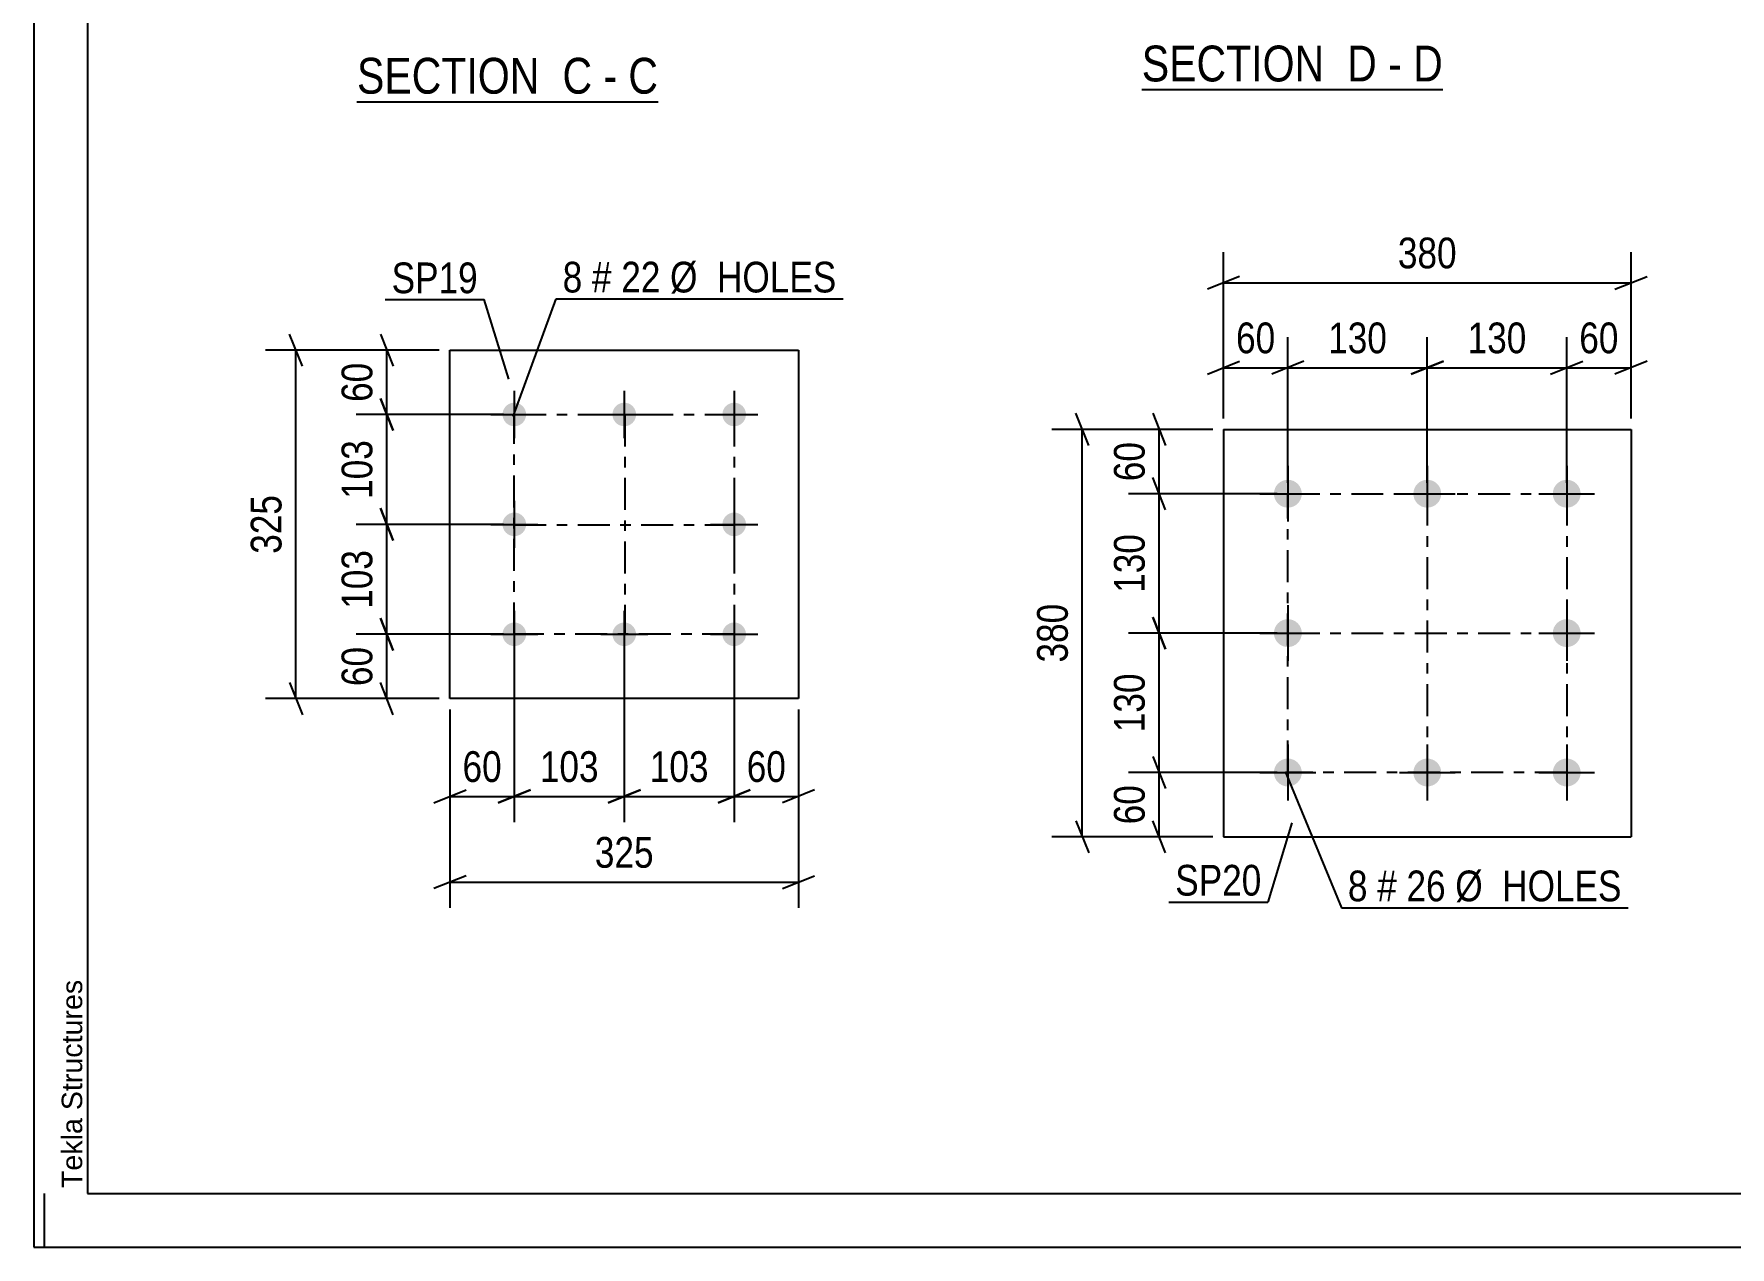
# Model space of a CAD drawing. Header units: millimetres. Extents: x 0 to 841, y 0 to 594.
# Drawn here: x 0 to 158.1, y 0 to 113.1 of the extents above; entities that cross this region are included whole.
import ezdxf

# ---------------------------------------------------------------- set-up
doc = ezdxf.new("R2010")
doc.units = ezdxf.units.MM
doc.linetypes.add('DXK_LINE_DOT3', pattern=[5.9187, 2.979, -0.9799, 0.9799, -0.9799])
doc.styles.add('Arial', font='ARIAL.TTF', dxfattribs={"height": 0.2})
doc.styles.add('Arial Narrow', font='ARIALN.TTF', dxfattribs={"height": 0.2})

# ---------------------------------------------------------------- blocks, each defined once
blk = doc.blocks.new('Unknown-103655217-18 - 1289')
at = {"color": 6, "linetype": 'Continuous'}
blk.add_line((103.29, 107.96), (131.36, 107.96), dxfattribs=at)
at = {"color": 0, "linetype": 'Continuous'}
for points in [[(121.39, 108.71), (121.39, 112.21), (103.29, 112.21), (103.29, 108.71)], [(125.21, 108.71), (125.21, 112.21), (122.44, 112.21), (122.44, 108.71)], [(127.54, 108.71), (127.54, 112.21), (126.26, 112.21), (126.26, 108.71)], [(131.36, 108.71), (131.36, 112.21), (128.59, 112.21), (128.59, 108.71)]]:
    blk.add_wipeout(points, dxfattribs=at)
at = {"color": 7, "linetype": 'Continuous', "style": 'Arial Narrow'}
for s, p in [('SECTION ', (103.29, 108.71)), ('D', (122.44, 108.71)), ('D', (128.59, 108.71)), ('-', (126.26, 108.71))]:
    blk.add_text(s, height=3.34, dxfattribs=at).set_placement(p)
blk = doc.blocks.new('Unknown-103655217-1133 - 12577')
at = {"color": 5, "linetype": 'Continuous'}
for p, q in [((0, 594), (0, 0)), ((5, 589), (5, 5)), ((1, 0), (1, 5)), ((5, 5), (836, 5)), ((0, 0), (841, 0))]:
    blk.add_line(p, q, dxfattribs=at)
at = {"color": 174, "linetype": 'Continuous', "style": 'Arial'}
blk.add_text('Tekla Structures', height=1.9102, rotation=90, dxfattribs=at).set_placement((4.5, 5.5))
blk = doc.blocks.new('Unknown-103655217-13 - 6490')
at = {"color": 6, "linetype": 'Continuous'}
blk.add_line((30.12, 106.82), (58.19, 106.82), dxfattribs=at)
at = {"color": 0, "linetype": 'Continuous'}
for points in [[(48.23, 107.57), (48.23, 111.07), (30.12, 111.07), (30.12, 107.57)], [(52.05, 107.57), (52.05, 111.07), (49.28, 111.07), (49.28, 107.57)], [(54.37, 107.57), (54.37, 111.07), (53.1, 111.07), (53.1, 107.57)], [(58.19, 107.57), (58.19, 111.07), (55.42, 111.07), (55.42, 107.57)]]:
    blk.add_wipeout(points, dxfattribs=at)
at = {"color": 7, "linetype": 'Continuous', "style": 'Arial Narrow'}
for s, p in [('SECTION ', (30.12, 107.57)), ('C', (49.28, 107.57)), ('C', (55.42, 107.57)), ('-', (53.1, 107.57))]:
    blk.add_text(s, height=3.34, dxfattribs=at).set_placement(p)
blk = doc.blocks.new('Bolt-103655217-6242 - 6208')
at = {"linetype": 'Continuous'}
for points in [[(116.91, 71.56, -1), (116.91, 68.96, -1)], [(129.91, 71.56, -1), (129.91, 68.96, -1)], [(142.91, 71.56, -1), (142.91, 68.96, -1)], [(116.91, 58.56, -1), (116.91, 55.96, -1)], [(142.91, 58.56, -1), (142.91, 55.96, -1)], [(116.91, 45.56, -1), (116.91, 42.96, -1)], [(129.91, 45.56, -1), (129.91, 42.96, -1)], [(142.91, 45.56, -1), (142.91, 42.96, -1)]]:
    blk.add_hatch(color=1, dxfattribs=at).paths.add_polyline_path(points)
at = {"color": 1, "linetype": 'Continuous'}
for p, q in [((116.91, 72.86), (116.91, 67.66)), ((129.91, 72.86), (129.91, 67.66)), ((142.91, 72.86), (142.91, 67.66)), ((114.31, 70.26), (119.51, 70.26)), ((127.31, 70.26), (132.51, 70.26)), ((140.31, 70.26), (145.51, 70.26)), ((116.91, 59.86), (116.91, 54.66)), ((142.91, 59.86), (142.91, 54.66)), ((114.31, 57.26), (119.51, 57.26)), ((140.31, 57.26), (145.51, 57.26)), ((116.91, 46.86), (116.91, 41.66)), ((129.91, 46.86), (129.91, 41.66)), ((142.91, 46.86), (142.91, 41.66)), ((114.31, 44.26), (119.51, 44.26)), ((127.31, 44.26), (132.51, 44.26)), ((140.31, 44.26), (145.51, 44.26))]:
    blk.add_line(p, q, dxfattribs=at)
blk = doc.blocks.new('Part-103655217-6247 - 6208')
at = {"color": 2, "linetype": 'Continuous'}
for p, q in [((110.91, 76.26), (110.91, 38.26)), ((110.91, 76.26), (148.91, 76.26)), ((148.91, 76.26), (148.91, 38.26)), ((110.91, 38.26), (148.91, 38.26))]:
    blk.add_line(p, q, dxfattribs=at)
blk = doc.blocks.new('Part-103655217-6008 - 6002')
at = {"color": 2, "linetype": 'Continuous'}
for p, q in [((38.79, 51.15), (38.79, 83.65)), ((38.79, 83.65), (71.29, 83.65)), ((71.29, 83.65), (71.29, 51.15)), ((71.29, 51.15), (38.79, 51.15))]:
    blk.add_line(p, q, dxfattribs=at)
blk = doc.blocks.new('Bolt-103655217-6041 - 6002')
at = {"linetype": 'Continuous'}
for points in [[(44.79, 78.75, -1), (44.79, 76.55, -1)], [(55.04, 78.75, -1), (55.04, 76.55, -1)], [(65.29, 78.75, -1), (65.29, 76.55, -1)], [(44.79, 68.5, -1), (44.79, 66.3, -1)], [(65.29, 68.5, -1), (65.29, 66.3, -1)], [(44.79, 58.25, -1), (44.79, 56.05, -1)], [(55.04, 58.25, -1), (55.04, 56.05, -1)], [(65.29, 58.25, -1), (65.29, 56.05, -1)]]:
    blk.add_hatch(color=1, dxfattribs=at).paths.add_polyline_path(points)
at = {"color": 1, "linetype": 'Continuous'}
for p, q in [((44.79, 79.85), (44.79, 75.45)), ((55.04, 79.85), (55.04, 75.45)), ((65.29, 79.85), (65.29, 75.45)), ((42.59, 77.65), (46.99, 77.65)), ((52.84, 77.65), (57.24, 77.65)), ((63.09, 77.65), (67.49, 77.65)), ((44.79, 69.6), (44.79, 65.2)), ((65.29, 69.6), (65.29, 65.2)), ((42.59, 67.4), (46.99, 67.4)), ((63.09, 67.4), (67.49, 67.4)), ((44.79, 59.35), (44.79, 54.95)), ((55.04, 59.35), (55.04, 54.95)), ((65.29, 59.35), (65.29, 54.95)), ((42.59, 57.15), (46.99, 57.15)), ((52.84, 57.15), (57.24, 57.15)), ((63.09, 57.15), (67.49, 57.15))]:
    blk.add_line(p, q, dxfattribs=at)
blk = doc.blocks.new('Rectangle-103655217-6334 - 6208')
at = {"color": 1, "linetype": 'DXK_LINE_DOT3'}
blk.add_lwpolyline([(116.91, 70.26), (142.91, 70.26), (142.91, 44.26), (116.91, 44.26), (116.91, 70.26)], close=True, dxfattribs=at)
blk = doc.blocks.new('Rectangle-103655217-6128 - 6002')
at = {"color": 1, "linetype": 'DXK_LINE_DOT3'}
blk.add_lwpolyline([(44.79, 77.65), (65.29, 77.65), (65.29, 57.15), (44.79, 57.15), (44.79, 77.65)], close=True, dxfattribs=at)
blk = doc.blocks.new('Line-103655217-6327 - 6208')
at = {"color": 1, "linetype": 'DXK_LINE_DOT3'}
blk.add_line((129.91, 70.26), (129.91, 44.26), dxfattribs=at)
blk = doc.blocks.new('Line-103655217-6121 - 6002')
at = {"color": 1, "linetype": 'DXK_LINE_DOT3'}
blk.add_line((55.09, 77.65), (55.09, 57.15), dxfattribs=at)
blk = doc.blocks.new('Line-103655217-6320 - 6208')
at = {"color": 1, "linetype": 'DXK_LINE_DOT3'}
blk.add_line((116.91, 57.26), (142.91, 57.26), dxfattribs=at)
blk = doc.blocks.new('Line-103655217-6114 - 6002')
at = {"color": 1, "linetype": 'DXK_LINE_DOT3'}
blk.add_line((44.79, 67.35), (65.29, 67.35), dxfattribs=at)
blk = doc.blocks.new('StraightDimension-103655217-6249 - 6208')
at = {"color": 7, "linetype": 'Continuous'}
for p, q in [((110.91, 77.26), (110.91, 92.78)), ((148.91, 77.26), (148.91, 92.78)), ((112.41, 90.53), (109.41, 89.33)), ((147.41, 89.33), (150.41, 90.53)), ((110.91, 89.93), (148.91, 89.93))]:
    blk.add_line(p, q, dxfattribs=at)
at = {"color": 0}
blk.add_wipeout([(133.25, 90.68), (133.25, 94.88), (126.57, 94.88), (126.57, 90.68)], dxfattribs=at)
at = {"color": 3, "style": 'Arial Narrow'}
blk.add_text('380', height=2.863, dxfattribs=at).set_placement((127.17, 91.28))
blk = doc.blocks.new('StraightDimension-103655217-6264 - 6208')
at = {"color": 7, "linetype": 'Continuous'}
for p, q in [((110.91, 77.26), (110.91, 84.86)), ((116.91, 71.26), (116.91, 84.86)), ((109.41, 81.41), (112.41, 82.61)), ((118.41, 82.61), (115.41, 81.41)), ((110.91, 82.01), (116.91, 82.01))]:
    blk.add_line(p, q, dxfattribs=at)
at = {"color": 0}
blk.add_wipeout([(116.34, 82.76), (116.34, 86.96), (111.48, 86.96), (111.48, 82.76)], dxfattribs=at)
at = {"color": 3, "style": 'Arial Narrow'}
blk.add_text('60', height=2.863, dxfattribs=at).set_placement((112.08, 83.36))
blk = doc.blocks.new('StraightDimension-103655217-6274 - 6208')
at = {"color": 7, "linetype": 'Continuous'}
for p, q in [((142.91, 71.26), (142.91, 84.86)), ((148.91, 77.26), (148.91, 84.86)), ((141.41, 81.41), (144.41, 82.61)), ((150.41, 82.61), (147.41, 81.41)), ((142.91, 82.01), (148.91, 82.01))]:
    blk.add_line(p, q, dxfattribs=at)
at = {"color": 0}
blk.add_wipeout([(148.34, 82.76), (148.34, 86.96), (143.48, 86.96), (143.48, 82.76)], dxfattribs=at)
at = {"color": 3, "style": 'Arial Narrow'}
blk.add_text('60', height=2.863, dxfattribs=at).set_placement((144.08, 83.36))
blk = doc.blocks.new('StraightDimension-103655217-6285 - 6208')
at = {"color": 7, "linetype": 'Continuous'}
for p, q in [((98.34, 74.76), (97.14, 77.76)), ((109.91, 76.26), (94.89, 76.26)), ((97.74, 38.26), (97.74, 76.26)), ((97.14, 39.76), (98.34, 36.76)), ((109.91, 38.26), (94.89, 38.26))]:
    blk.add_line(p, q, dxfattribs=at)
at = {"color": 0}
blk.add_wipeout([(96.99, 60.6), (92.79, 60.6), (92.79, 53.92), (96.99, 53.92)], dxfattribs=at)
at = {"color": 3, "style": 'Arial Narrow'}
blk.add_text('380', height=2.863, rotation=90.0002, dxfattribs=at).set_placement((96.39, 54.52))
blk = doc.blocks.new('StraightDimension-103655217-6300 - 6208')
at = {"color": 7, "linetype": 'Continuous'}
for p, q in [((104.31, 45.76), (105.51, 42.76)), ((115.91, 44.26), (102.06, 44.26)), ((104.91, 38.26), (104.91, 44.26)), ((105.51, 36.76), (104.31, 39.76)), ((109.91, 38.26), (102.06, 38.26))]:
    blk.add_line(p, q, dxfattribs=at)
at = {"color": 0}
blk.add_wipeout([(104.16, 43.69), (99.96, 43.69), (99.96, 38.83), (104.16, 38.83)], dxfattribs=at)
at = {"color": 3, "style": 'Arial Narrow'}
blk.add_text('60', height=2.863, rotation=90.0002, dxfattribs=at).set_placement((103.56, 39.43))
blk = doc.blocks.new('StraightDimension-103655217-6310 - 6208')
at = {"color": 7, "linetype": 'Continuous'}
for p, q in [((104.31, 77.76), (105.51, 74.76)), ((109.91, 76.26), (102.06, 76.26)), ((104.91, 70.26), (104.91, 76.26)), ((105.51, 68.76), (104.31, 71.76)), ((115.91, 70.26), (102.06, 70.26))]:
    blk.add_line(p, q, dxfattribs=at)
at = {"color": 0}
blk.add_wipeout([(104.16, 75.69), (99.96, 75.69), (99.96, 70.83), (104.16, 70.83)], dxfattribs=at)
at = {"color": 3, "style": 'Arial Narrow'}
blk.add_text('60', height=2.863, rotation=90.0002, dxfattribs=at).set_placement((103.56, 71.43))
blk = doc.blocks.new('StraightDimension-103655217-10342 - 6208')
at = {"color": 7, "linetype": 'Continuous'}
for p, q in [((116.91, 71.26), (116.91, 84.86)), ((129.91, 71.26), (129.91, 84.86)), ((118.41, 82.61), (115.41, 81.41)), ((128.41, 81.41), (131.41, 82.61)), ((116.91, 82.01), (129.91, 82.01))]:
    blk.add_line(p, q, dxfattribs=at)
at = {"color": 0}
blk.add_wipeout([(126.75, 82.76), (126.75, 86.96), (120.07, 86.96), (120.07, 82.76)], dxfattribs=at)
at = {"color": 3, "style": 'Arial Narrow'}
blk.add_text('130', height=2.863, dxfattribs=at).set_placement((120.67, 83.36))
blk = doc.blocks.new('StraightDimension-103655217-10344 - 6208')
at = {"color": 7, "linetype": 'Continuous'}
for p, q in [((129.91, 71.26), (129.91, 84.86)), ((142.91, 71.26), (142.91, 84.86)), ((131.41, 82.61), (128.41, 81.41)), ((141.41, 81.41), (144.41, 82.61)), ((129.91, 82.01), (142.91, 82.01))]:
    blk.add_line(p, q, dxfattribs=at)
at = {"color": 0}
blk.add_wipeout([(139.75, 82.76), (139.75, 86.96), (133.07, 86.96), (133.07, 82.76)], dxfattribs=at)
at = {"color": 3, "style": 'Arial Narrow'}
blk.add_text('130', height=2.863, dxfattribs=at).set_placement((133.67, 83.36))
blk = doc.blocks.new('StraightDimension-103655217-10364 - 6208')
at = {"color": 7, "linetype": 'Continuous'}
for p, q in [((105.51, 55.76), (104.31, 58.76)), ((115.91, 57.26), (102.06, 57.26)), ((104.91, 44.26), (104.91, 57.26)), ((104.31, 45.76), (105.51, 42.76)), ((115.91, 44.26), (102.06, 44.26))]:
    blk.add_line(p, q, dxfattribs=at)
at = {"color": 0}
blk.add_wipeout([(104.16, 54.1), (99.96, 54.1), (99.96, 47.42), (104.16, 47.42)], dxfattribs=at)
at = {"color": 3, "style": 'Arial Narrow'}
blk.add_text('130', height=2.863, rotation=90.0002, dxfattribs=at).set_placement((103.56, 48.02))
blk = doc.blocks.new('StraightDimension-103655217-10366 - 6208')
at = {"color": 7, "linetype": 'Continuous'}
for p, q in [((105.51, 68.76), (104.31, 71.76)), ((115.91, 70.26), (102.06, 70.26)), ((104.91, 57.26), (104.91, 70.26)), ((104.31, 58.76), (105.51, 55.76)), ((115.91, 57.26), (102.06, 57.26))]:
    blk.add_line(p, q, dxfattribs=at)
at = {"color": 0}
blk.add_wipeout([(104.16, 67.1), (99.96, 67.1), (99.96, 60.42), (104.16, 60.42)], dxfattribs=at)
at = {"color": 3, "style": 'Arial Narrow'}
blk.add_text('130', height=2.863, rotation=90.0002, dxfattribs=at).set_placement((103.56, 61.02))
blk = doc.blocks.new('StraightDimension-103655217-6068 - 6002')
at = {"color": 7, "linetype": 'Continuous'}
for p, q in [((38.79, 50.15), (38.79, 31.63)), ((71.29, 50.15), (71.29, 31.63)), ((40.29, 34.63), (37.29, 33.43)), ((38.79, 34.03), (71.29, 34.03)), ((69.79, 33.43), (72.79, 34.63))]:
    blk.add_line(p, q, dxfattribs=at)
at = {"color": 0}
blk.add_wipeout([(58.38, 34.78), (58.38, 38.98), (51.7, 38.98), (51.7, 34.78)], dxfattribs=at)
at = {"color": 3, "style": 'Arial Narrow'}
blk.add_text('325', height=2.863, dxfattribs=at).set_placement((52.3, 35.38))
blk = doc.blocks.new('StraightDimension-103655217-6043 - 6002')
at = {"color": 7, "linetype": 'Continuous'}
for p, q in [((32.3, 85.15), (33.5, 82.15)), ((37.79, 83.65), (30.05, 83.65)), ((32.9, 77.65), (32.9, 83.65)), ((33.5, 76.15), (32.3, 79.15)), ((43.79, 77.65), (30.05, 77.65))]:
    blk.add_line(p, q, dxfattribs=at)
at = {"color": 0}
blk.add_wipeout([(32.15, 83.08), (27.95, 83.08), (27.95, 78.22), (32.15, 78.22)], dxfattribs=at)
at = {"color": 3, "style": 'Arial Narrow'}
blk.add_text('60', height=2.863, rotation=90.0002, dxfattribs=at).set_placement((31.55, 78.82))
blk = doc.blocks.new('StraightDimension-103655217-6053 - 6002')
at = {"color": 7, "linetype": 'Continuous'}
for p, q in [((32.3, 58.65), (33.5, 55.65)), ((43.79, 57.15), (30.05, 57.15)), ((32.9, 51.15), (32.9, 57.15)), ((33.5, 49.65), (32.3, 52.65)), ((37.79, 51.15), (30.05, 51.15))]:
    blk.add_line(p, q, dxfattribs=at)
at = {"color": 0}
blk.add_wipeout([(32.15, 56.58), (27.95, 56.58), (27.95, 51.72), (32.15, 51.72)], dxfattribs=at)
at = {"color": 3, "style": 'Arial Narrow'}
blk.add_text('60', height=2.863, rotation=90.0002, dxfattribs=at).set_placement((31.55, 52.32))
blk = doc.blocks.new('StraightDimension-103655217-6083 - 6002')
at = {"color": 7, "linetype": 'Continuous'}
for p, q in [((65.29, 56.15), (65.29, 39.63)), ((71.29, 50.15), (71.29, 39.63)), ((63.79, 41.43), (66.79, 42.63)), ((65.29, 42.03), (71.29, 42.03)), ((72.79, 42.63), (69.79, 41.43))]:
    blk.add_line(p, q, dxfattribs=at)
at = {"color": 0}
blk.add_wipeout([(70.72, 42.78), (70.72, 46.98), (65.86, 46.98), (65.86, 42.78)], dxfattribs=at)
at = {"color": 3, "style": 'Arial Narrow'}
blk.add_text('60', height=2.863, dxfattribs=at).set_placement((66.46, 43.38))
blk = doc.blocks.new('StraightDimension-103655217-6093 - 6002')
at = {"color": 7, "linetype": 'Continuous'}
for p, q in [((44.79, 56.15), (44.79, 39.63)), ((38.79, 50.15), (38.79, 39.63)), ((37.29, 41.43), (40.29, 42.63)), ((38.79, 42.03), (44.79, 42.03)), ((46.29, 42.63), (43.29, 41.43))]:
    blk.add_line(p, q, dxfattribs=at)
at = {"color": 0}
blk.add_wipeout([(44.22, 42.78), (44.22, 46.98), (39.36, 46.98), (39.36, 42.78)], dxfattribs=at)
at = {"color": 3, "style": 'Arial Narrow'}
blk.add_text('60', height=2.863, dxfattribs=at).set_placement((39.96, 43.38))
blk = doc.blocks.new('StraightDimension-103655217-6104 - 6002')
at = {"color": 7, "linetype": 'Continuous'}
for p, q in [((25.03, 82.15), (23.83, 85.15)), ((37.79, 83.65), (21.58, 83.65)), ((24.43, 51.15), (24.43, 83.65)), ((23.83, 52.65), (25.03, 49.65)), ((37.79, 51.15), (21.58, 51.15))]:
    blk.add_line(p, q, dxfattribs=at)
at = {"color": 0}
blk.add_wipeout([(23.68, 70.74), (19.48, 70.74), (19.48, 64.06), (23.68, 64.06)], dxfattribs=at)
at = {"color": 3, "style": 'Arial Narrow'}
blk.add_text('325', height=2.863, rotation=90.0002, dxfattribs=at).set_placement((23.08, 64.66))
blk = doc.blocks.new('StraightDimension-103655217-9999 - 6002')
at = {"color": 7, "linetype": 'Continuous'}
for p, q in [((32.3, 68.9), (33.5, 65.9)), ((43.79, 67.4), (30.05, 67.4)), ((32.9, 57.15), (32.9, 67.4)), ((33.5, 55.65), (32.3, 58.65)), ((43.79, 57.15), (30.05, 57.15))]:
    blk.add_line(p, q, dxfattribs=at)
at = {"color": 0}
blk.add_wipeout([(32.15, 65.61), (27.95, 65.61), (27.95, 58.93), (32.15, 58.93)], dxfattribs=at)
at = {"color": 3, "style": 'Arial Narrow'}
blk.add_text('103', height=2.863, rotation=90.0002, dxfattribs=at).set_placement((31.55, 59.53))
blk = doc.blocks.new('StraightDimension-103655217-10001 - 6002')
at = {"color": 7, "linetype": 'Continuous'}
for p, q in [((32.3, 79.15), (33.5, 76.15)), ((43.79, 77.65), (30.05, 77.65)), ((32.9, 67.4), (32.9, 77.65)), ((33.5, 65.9), (32.3, 68.9)), ((43.79, 67.4), (30.05, 67.4))]:
    blk.add_line(p, q, dxfattribs=at)
at = {"color": 0}
blk.add_wipeout([(32.15, 75.86), (27.95, 75.86), (27.95, 69.18), (32.15, 69.18)], dxfattribs=at)
at = {"color": 3, "style": 'Arial Narrow'}
blk.add_text('103', height=2.863, rotation=90.0002, dxfattribs=at).set_placement((31.55, 69.78))
blk = doc.blocks.new('StraightDimension-103655217-10021 - 6002')
at = {"color": 7, "linetype": 'Continuous'}
for p, q in [((44.79, 56.15), (44.79, 39.63)), ((55.04, 56.15), (55.04, 39.63)), ((43.29, 41.43), (46.29, 42.63)), ((44.79, 42.03), (55.04, 42.03)), ((56.54, 42.63), (53.54, 41.43))]:
    blk.add_line(p, q, dxfattribs=at)
at = {"color": 0}
blk.add_wipeout([(53.26, 42.78), (53.26, 46.98), (46.57, 46.98), (46.57, 42.78)], dxfattribs=at)
at = {"color": 3, "style": 'Arial Narrow'}
blk.add_text('103', height=2.863, dxfattribs=at).set_placement((47.17, 43.38))
blk = doc.blocks.new('StraightDimension-103655217-10023 - 6002')
at = {"color": 7, "linetype": 'Continuous'}
for p, q in [((55.04, 56.15), (55.04, 39.63)), ((65.29, 56.15), (65.29, 39.63)), ((53.54, 41.43), (56.54, 42.63)), ((55.04, 42.03), (65.29, 42.03)), ((66.79, 42.63), (63.79, 41.43))]:
    blk.add_line(p, q, dxfattribs=at)
at = {"color": 0}
blk.add_wipeout([(63.51, 42.78), (63.51, 46.98), (56.82, 46.98), (56.82, 42.78)], dxfattribs=at)
at = {"color": 3, "style": 'Arial Narrow'}
blk.add_text('103', height=2.863, dxfattribs=at).set_placement((57.42, 43.38))
blk = doc.blocks.new('Mark-103655217-6238 - 6208')
at = {"color": 0}
for points in [[(124.34, 32.25), (124.34, 35.25), (122.51, 35.25), (122.51, 32.25)], [(127.07, 32.25), (127.07, 35.25), (125.24, 35.25), (125.24, 32.25)], [(131.62, 32.25), (131.62, 35.25), (127.97, 35.25), (127.97, 32.25)], [(148.05, 32.25), (148.05, 35.25), (132.52, 35.25), (132.52, 32.25)]]:
    blk.add_wipeout(points, dxfattribs=at)
for points in [[(124.34, 32.25), (124.34, 35.25), (122.51, 35.25), (122.51, 32.25)], [(127.07, 32.25), (127.07, 35.25), (125.24, 35.25), (125.24, 32.25)], [(131.62, 32.25), (131.62, 35.25), (127.97, 35.25), (127.97, 32.25)], [(148.05, 32.25), (148.05, 35.25), (132.52, 35.25), (132.52, 32.25)]]:
    blk.add_wipeout(points, dxfattribs=at)
at = {"color": 7, "linetype": 'Continuous'}
for p, q in [((116.67, 44.36), (121.91, 31.65)), ((121.91, 31.65), (148.65, 31.65))]:
    blk.add_line(p, q, dxfattribs=at)
at = {"color": 3, "style": 'Arial Narrow'}
for s, height, p in [('8', 2.86, (122.51, 32.25)), ('#', 2.86, (125.24, 32.25)), ('26', 2.863, (127.97, 32.25)), ('Ø  HOLES', 2.863, (132.52, 32.25))]:
    blk.add_text(s, height=height, dxfattribs=at).set_placement(p)
blk = doc.blocks.new('Mark-103655217-6243 - 6208')
at = {"color": 0}
blk.add_wipeout([(114.45, 32.78), (114.45, 35.78), (106.41, 35.78), (106.41, 32.78)], dxfattribs=at)
blk.add_wipeout([(114.45, 32.78), (114.45, 35.78), (106.41, 35.78), (106.41, 32.78)], dxfattribs=at)
at = {"color": 30, "linetype": 'Continuous'}
for p in [(117.27, 39.58), (105.81, 32.18)]:
    blk.add_line(p, (115.05, 32.18), dxfattribs=at)
at = {"color": 3, "style": 'Arial Narrow'}
blk.add_text('SP20', height=2.863, dxfattribs=at).set_placement((106.41, 32.78))
blk = doc.blocks.new('Mark-103655217-6037 - 6002')
at = {"color": 0}
for points in [[(51.13, 89.03), (51.13, 92.03), (49.3, 92.03), (49.3, 89.03)], [(53.86, 89.03), (53.86, 92.03), (52.03, 92.03), (52.03, 89.03)], [(58.41, 89.03), (58.41, 92.03), (54.76, 92.03), (54.76, 89.03)], [(74.84, 89.03), (74.84, 92.03), (59.31, 92.03), (59.31, 89.03)]]:
    blk.add_wipeout(points, dxfattribs=at)
for points in [[(51.13, 89.03), (51.13, 92.03), (49.3, 92.03), (49.3, 89.03)], [(53.86, 89.03), (53.86, 92.03), (52.03, 92.03), (52.03, 89.03)], [(58.41, 89.03), (58.41, 92.03), (54.76, 92.03), (54.76, 89.03)], [(74.84, 89.03), (74.84, 92.03), (59.31, 92.03), (59.31, 89.03)]]:
    blk.add_wipeout(points, dxfattribs=at)
at = {"color": 7, "linetype": 'Continuous'}
for p, q in [((44.69, 77.46), (48.7, 88.43)), ((48.7, 88.43), (75.44, 88.43))]:
    blk.add_line(p, q, dxfattribs=at)
at = {"color": 3, "style": 'Arial Narrow'}
for s, height, p in [('8', 2.86, (49.3, 89.03)), ('#', 2.86, (52.03, 89.03)), ('22', 2.863, (54.76, 89.03)), ('Ø  HOLES', 2.863, (59.31, 89.03))]:
    blk.add_text(s, height=height, dxfattribs=at).set_placement(p)
blk = doc.blocks.new('Mark-103655217-6004 - 6002')
at = {"color": 0}
blk.add_wipeout([(41.39, 88.96), (41.39, 91.96), (33.35, 91.96), (33.35, 88.96)], dxfattribs=at)
blk.add_wipeout([(41.39, 88.96), (41.39, 91.96), (33.35, 91.96), (33.35, 88.96)], dxfattribs=at)
at = {"color": 30, "linetype": 'Continuous'}
for p in [(32.75, 88.36), (44.28, 80.94)]:
    blk.add_line(p, (41.99, 88.36), dxfattribs=at)
at = {"color": 3, "style": 'Arial Narrow'}
blk.add_text('SP19', height=2.863, dxfattribs=at).set_placement((33.35, 88.96))

msp = doc.modelspace()

# ---------------------------------------------------------------- block references
for name in ['Unknown-103655217-18 - 1289', 'Part-103655217-6008 - 6002', 'Bolt-103655217-6041 - 6002', 'Rectangle-103655217-6128 - 6002', 'Line-103655217-6121 - 6002', 'Part-103655217-6247 - 6208', 'Bolt-103655217-6242 - 6208', 'Rectangle-103655217-6334 - 6208', 'Line-103655217-6327 - 6208', 'Line-103655217-6114 - 6002', 'Line-103655217-6320 - 6208']:
    msp.add_blockref(name, (0, 0))

# ---------------------------------------------------------------- next in the draw order: block references
msp.add_blockref('Unknown-103655217-1133 - 12577', (0, 0))

# ---------------------------------------------------------------- next in the draw order: block references
for name in ['Unknown-103655217-13 - 6490', 'StraightDimension-103655217-6249 - 6208', 'Mark-103655217-6037 - 6002', 'StraightDimension-103655217-6043 - 6002', 'StraightDimension-103655217-6068 - 6002']:
    msp.add_blockref(name, (0, 0))

# ---------------------------------------------------------------- next in the draw order: block references
for name in ['StraightDimension-103655217-6264 - 6208', 'StraightDimension-103655217-6274 - 6208', 'StraightDimension-103655217-6053 - 6002', 'StraightDimension-103655217-6083 - 6002']:
    msp.add_blockref(name, (0, 0))

# ---------------------------------------------------------------- next in the draw order: block references
for name in ['StraightDimension-103655217-6285 - 6208', 'StraightDimension-103655217-6093 - 6002']:
    msp.add_blockref(name, (0, 0))

# ---------------------------------------------------------------- next in the draw order: block references
for name in ['StraightDimension-103655217-6104 - 6002', 'StraightDimension-103655217-6310 - 6208', 'StraightDimension-103655217-6300 - 6208']:
    msp.add_blockref(name, (0, 0))

# ---------------------------------------------------------------- next in the draw order: block references
for name in ['Mark-103655217-6004 - 6002', 'StraightDimension-103655217-10342 - 6208', 'StraightDimension-103655217-9999 - 6002', 'StraightDimension-103655217-10364 - 6208']:
    msp.add_blockref(name, (0, 0))

# ---------------------------------------------------------------- next in the draw order: block references
for name in ['StraightDimension-103655217-10344 - 6208', 'StraightDimension-103655217-10001 - 6002', 'StraightDimension-103655217-10366 - 6208', 'StraightDimension-103655217-10021 - 6002', 'Mark-103655217-6238 - 6208']:
    msp.add_blockref(name, (0, 0))

# ---------------------------------------------------------------- next in the draw order: block references
for name in ['StraightDimension-103655217-10023 - 6002', 'Mark-103655217-6243 - 6208']:
    msp.add_blockref(name, (0, 0))

doc.saveas('drawing.dxf')
